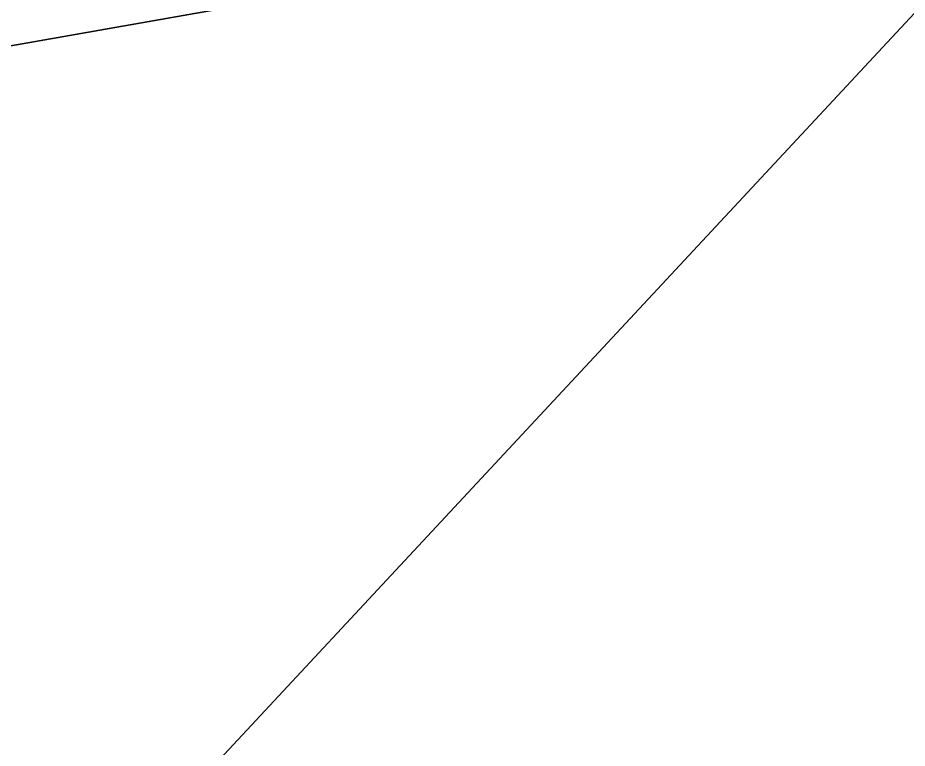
# Model space of a CAD drawing. Header units: metres. Extents: x 503497 to 504361, y 6966567 to 6966857.
# Drawn here: x 504124.1184 to 504124.2119, y 6966701.6826 to 6966701.7594 of the extents above; entities that cross this region are included whole.
import ezdxf

# ---------------------------------------------------------------- set-up
doc = ezdxf.new("R2010")
doc.units = ezdxf.units.M

msp = doc.modelspace()

# ---------------------------------------------------------------- linework, layer by layer
at = {"layer": 'SHADOW_APPROVED_20260314T074000'}
for points in [[(504143.738, 6966708.6351), (504154.0443, 6966707.0275), (504058.5298, 6966690.2043), (504048.2235, 6966691.8119), (504143.738, 6966708.6351)], [(504154.0443, 6966707.0275), (504153.1492, 6966701.2887), (504057.6347, 6966684.4655), (504058.5298, 6966690.2043), (504154.0443, 6966707.0275)]]:
    msp.add_lwpolyline(points, close=True, dxfattribs=at)
at = {"layer": 'SHADOW_APPROVED_20260621T090000'}
for points in [[(504125.4218, 6966703.0603), (504125.0625, 6966703.6133), (504066.5462, 6966640.6817), (504066.9055, 6966640.1287), (504125.4218, 6966703.0603)], [(504125.8564, 6966702.7697), (504125.4218, 6966703.0603), (504066.9055, 6966640.1287), (504067.3401, 6966639.8381), (504125.8564, 6966702.7697)]]:
    msp.add_lwpolyline(points, close=True, dxfattribs=at)
at = {"layer": 'SHADOW_COMPARATOR_RL48_20260621T090000'}
for points in [[(504125.4218, 6966703.0603), (504125.0625, 6966703.6133), (504088.5748, 6966664.3725), (504088.9341, 6966663.8195), (504125.4218, 6966703.0603)], [(504125.8564, 6966702.7697), (504125.4218, 6966703.0603), (504088.9341, 6966663.8195), (504089.3687, 6966663.5289), (504125.8564, 6966702.7697)]]:
    msp.add_lwpolyline(points, close=True, dxfattribs=at)

doc.saveas('drawing.dxf')
